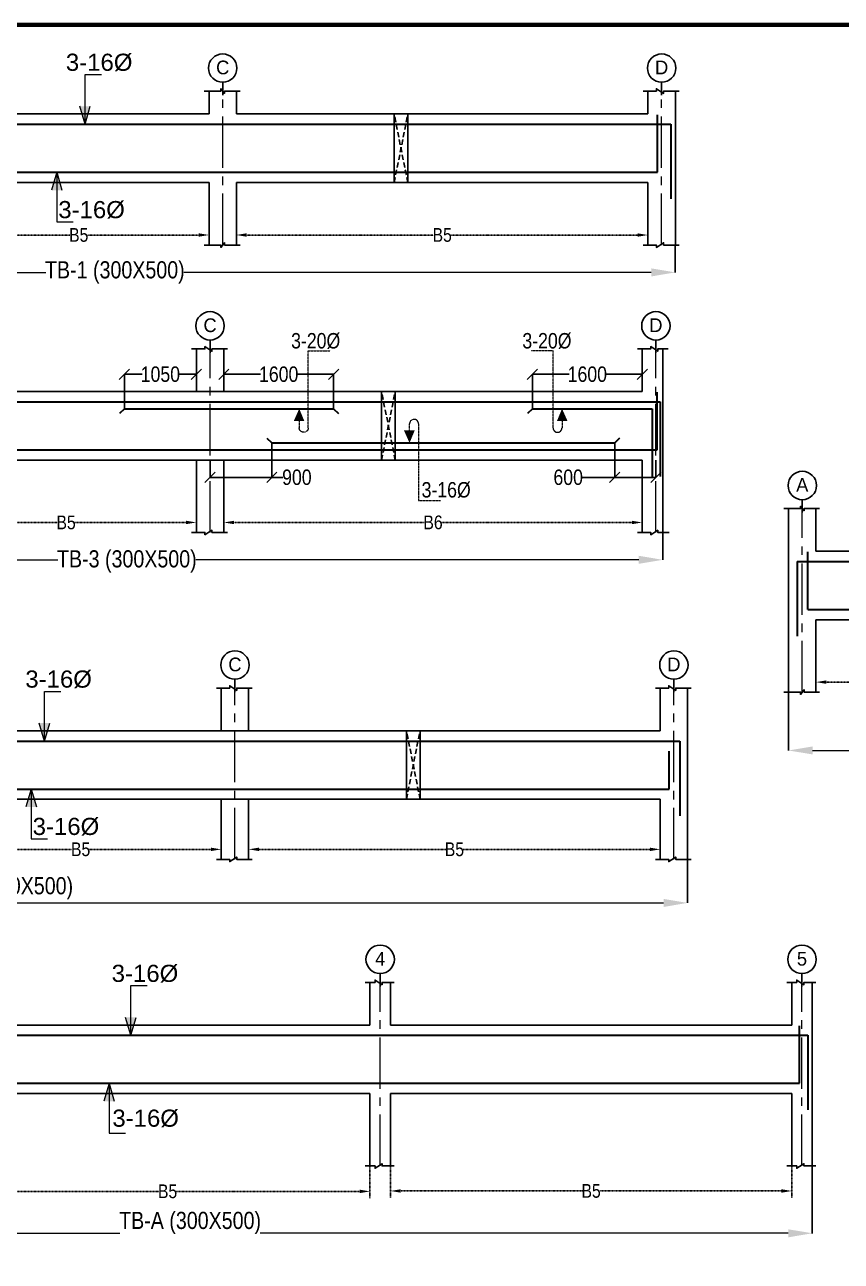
# Model space of a CAD drawing. Header units: inches. Extents: x -82712 to 364260, y -240815 to -94944.
# Drawn here: x 122698 to 134604, y -135972 to -117939 of the extents above; entities that cross this region are included whole.
import ezdxf
from ezdxf.enums import TextEntityAlignment as Align

# ---------------------------------------------------------------- set-up
doc = ezdxf.new("R2010")
doc.units = ezdxf.units.IN
doc.header["$MEASUREMENT"] = 0
doc.linetypes.add('CENTER2', pattern=[1.125, 0.75, -0.125, 0.125, -0.125])
doc.linetypes.add('HIDDEN', pattern=[0.375, 0.25, -0.125])
doc.layers.get('Defpoints').update_dxf_attribs({"color": 8})
for name, color, linetype, lineweight in [('2MM', 8, 'Continuous', 20), ('beam', 160, 'Continuous', 25), ('BEAM - STR', 150, 'HIDDEN', 25), ('EXTRA BAR', 10, 'Continuous', 30), ('RF', 7, 'Continuous', 25), ('text', 7, 'Continuous', 25)]:
    doc.layers.add(name, color=color, linetype=linetype, lineweight=lineweight)
for name, color, linetype in [('COLUMN FINAL', 5, 'Continuous'), ('Dim', 135, 'Continuous'), ('Grid', 8, 'CENTER2'), ('TITLE', 7, 'Continuous')]:
    doc.layers.add(name, color=color, linetype=linetype)
doc.styles.add('ARIAL NARROW', font='ARIALN.TTF')
doc.styles.add('PRADEEP - BOLD - STR', font='ANTQUAB.TTF')
doc.styles.get("Standard").update_dxf_attribs({"font": 'arial.ttf'})
doc.dimstyles.new('XYZ', dxfattribs={"dimtxt": 0.25, "dimasz": 0.15, "dimexe": 0.09, "dimexo": 0.0625, "dimgap": 0, "dimtad": 0, "dimdec": 0, "dimlfac": 1000, "dimzin": 0, "dimdsep": 46, "dimtxsty": 'Standard', "dimblk": 'OBLIQUE', "dimcen": 0.09, "dimclrd": 256, "dimclre": 256, "dimadec": 0, "dimazin": 0, "dimtfac": 1, "dimtdec": 0, "dimtofl": 0, "dimtmove": 1, "dimatfit": 3, "dimldrblk": 'OBLIQUE', "dimfxl": 1, "dimtolj": 1, "dimtzin": 0, "dimlwd": -1, "dimlwe": -1, "dimarcsym": 0})

# ---------------------------------------------------------------- blocks, each defined once
blk = doc.blocks.new('ARROW 1')
at = {"layer": 'BEAM - STR', "linetype": 'Continuous', "lineweight": 13, "ltscale": 0.05}
for points in [[(-100, 617), (-162, 404), (-100, 404)], [(-100, 617), (-38, 404), (-100, 404)]]:
    blk.add_hatch(color=256, dxfattribs=at).paths.add_polyline_path(points)
for points in [[(-100, 617), (-162, 404)], [(-100, 617), (-100, 26), (95, 26)], [(-100, 617), (-38, 404)]]:
    blk.add_lwpolyline(points, dxfattribs=at)
blk = doc.blocks.new('*D728')
at = {"layer": 'Defpoints', "color": 0, "linetype": 'Continuous', "ltscale": 8, "transparency": 16777216}
for p in [(115831, -134583, 2943), (134181, -134583), (134181, -135564)]:
    blk.add_point(p, dxfattribs=at)
at = {"layer": 'Dim', "linetype": 'Continuous', "ltscale": 8, "transparency": 16777216}
for p, q in [((115831, -134583), (115831, -135565)), ((134181, -134583), (134181, -135565))]:
    blk.add_line(p, q, dxfattribs=at)
at = {"layer": 'Dim', "linetype": 'Continuous', "lineweight": 5, "ltscale": 8, "transparency": 16777216}
for p, q in [((116181, -135564), (124086, -135564)), ((133831, -135564), (126131, -135564))]:
    blk.add_line(p, q, dxfattribs=at)
at = {"layer": 'Dim', "linetype": 'Continuous', "ltscale": 8, "transparency": 16777216}
for points in [[(116181, -135506), (116181, -135623), (115831, -135564)], [(133831, -135506), (133831, -135623), (134181, -135564)]]:
    blk.add_solid(points, dxfattribs=at)
at = {"layer": 'Dim', "color": 7, "linetype": 'Continuous', "ltscale": 8, "transparency": 16777216, "insert": (125109, -135414), "char_height": 250, "attachment_point": 5, "style": 'ARIAL NARROW'}
blk.add_mtext('\\A1;TB-A (300X500)', dxfattribs=at)
blk = doc.blocks.new('_Oblique')
at = {"layer": '2MM', "color": 0, "lineweight": -2}
blk.add_line((-0.5, -0.5), (0.5, 0.5), dxfattribs=at)
blk = doc.blocks.new('GT')
at = {"layer": 'Grid', "color": 1, "linetype": 'Continuous', "ltscale": 3}
blk.add_line((0, 0.436), (0, 0), dxfattribs=at)
blk.add_circle((0, 0.919), 0.483, dxfattribs=at)
blk = doc.blocks.new('*D730')
at = {"layer": 'BEAM - STR', "ltscale": 0.05, "transparency": 16777216}
for p, q in [((121831, -134277), (121831, -135053)), ((127731, -134277), (127731, -135053)), ((121981, -134953), (124654, -134953)), ((127581, -134953), (124908, -134953))]:
    blk.add_line(p, q, dxfattribs=at)
for points in [[(121981, -134928), (121981, -134978), (121831, -134953)], [(127581, -134928), (127581, -134978), (127731, -134953)]]:
    blk.add_solid(points, dxfattribs=at)
at = {"layer": 'Defpoints', "color": 0, "ltscale": 0.05, "transparency": 16777216}
for p in [(121831, -133527), (127731, -133527), (127731, -134953)]:
    blk.add_point(p, dxfattribs=at)
at = {"layer": 'BEAM - STR', "color": 0, "ltscale": 0.05, "transparency": 16777216, "insert": (124781, -134953), "char_height": 200, "attachment_point": 5, "style": 'ARIAL NARROW'}
blk.add_mtext('\\A1;B5', dxfattribs=at)
blk = doc.blocks.new('*D731')
at = {"layer": 'BEAM - STR', "ltscale": 0.05, "transparency": 16777216}
for p, q in [((128031, -134277), (128031, -135047)), ((133881, -134277), (133881, -135047)), ((128181, -134947), (130829, -134947)), ((133731, -134947), (131083, -134947))]:
    blk.add_line(p, q, dxfattribs=at)
for points in [[(128181, -134922), (128181, -134972), (128031, -134947)], [(133731, -134922), (133731, -134972), (133881, -134947)]]:
    blk.add_solid(points, dxfattribs=at)
at = {"layer": 'Defpoints', "color": 0, "ltscale": 0.05, "transparency": 16777216}
for p in [(128031, -133527), (133881, -133527), (133881, -134947)]:
    blk.add_point(p, dxfattribs=at)
at = {"layer": 'BEAM - STR', "color": 0, "ltscale": 0.05, "transparency": 16777216, "insert": (130956, -134947), "char_height": 200, "attachment_point": 5, "style": 'ARIAL NARROW'}
blk.add_mtext('\\A1;B5', dxfattribs=at)
blk = doc.blocks.new('*D732')
at = {"layer": 'Defpoints', "color": 0, "linetype": 'Continuous', "ltscale": 8, "transparency": 16777216}
for p in [(116384, -121153), (132184, -121153), (132184, -121551)]:
    blk.add_point(p, dxfattribs=at)
at = {"layer": 'Dim', "linetype": 'Continuous', "ltscale": 8, "transparency": 16777216}
for p, q in [((116384, -121153), (116384, -121551)), ((132184, -121153), (132184, -121551))]:
    blk.add_line(p, q, dxfattribs=at)
at = {"layer": 'Dim', "linetype": 'Continuous', "lineweight": 5, "ltscale": 8, "transparency": 16777216}
for p, q in [((116734, -121551), (123006, -121551)), ((131834, -121551), (125018, -121551))]:
    blk.add_line(p, q, dxfattribs=at)
at = {"layer": 'Dim', "linetype": 'Continuous', "ltscale": 8, "transparency": 16777216}
for points in [[(116734, -121493), (116734, -121610), (116384, -121551)], [(131834, -121493), (131834, -121610), (132184, -121551)]]:
    blk.add_solid(points, dxfattribs=at)
at = {"layer": 'Dim', "color": 7, "linetype": 'Continuous', "ltscale": 8, "transparency": 16777216, "insert": (124012, -121551), "char_height": 250, "attachment_point": 5, "style": 'ARIAL NARROW'}
blk.add_mtext('\\A1;TB-1 (300X500)', dxfattribs=at)
blk = doc.blocks.new('*D719')
at = {"layer": 'Defpoints', "color": 0, "linetype": 'Continuous', "ltscale": 8, "transparency": 16777216}
for p in [(116563, -130111), (132363, -130111), (132363, -130746)]:
    blk.add_point(p, dxfattribs=at)
at = {"layer": 'Dim', "linetype": 'Continuous', "ltscale": 8, "transparency": 16777216}
for p, q in [((116563, -130111), (116563, -130747)), ((132363, -130111), (132363, -130747))]:
    blk.add_line(p, q, dxfattribs=at)
at = {"layer": 'Dim', "linetype": 'Continuous', "lineweight": 5, "ltscale": 8, "transparency": 16777216}
blk.add_line((116913, -130746), (132013, -130746), dxfattribs=at)
at = {"layer": 'Dim', "linetype": 'Continuous', "ltscale": 8, "transparency": 16777216}
for points in [[(116913, -130688), (116913, -130805), (116563, -130746)], [(132013, -130688), (132013, -130805), (132363, -130746)]]:
    blk.add_solid(points, dxfattribs=at)
at = {"layer": 'Dim', "color": 7, "linetype": 'Continuous', "ltscale": 8, "transparency": 16777216, "insert": (122385, -130533), "char_height": 250, "attachment_point": 5, "style": 'ARIAL NARROW'}
blk.add_mtext('\\A1;TB-5 (300X500)', dxfattribs=at)
blk = doc.blocks.new('*D762')
at = {"layer": 'Defpoints', "color": 0, "linetype": 'Continuous', "ltscale": 8, "transparency": 16777216}
for p in [(116201, -125344), (132001, -125344), (132001, -125743)]:
    blk.add_point(p, dxfattribs=at)
at = {"layer": 'Dim', "linetype": 'Continuous', "ltscale": 8, "transparency": 16777216}
for p, q in [((116201, -125344), (116201, -125743)), ((132001, -125344), (132001, -125743))]:
    blk.add_line(p, q, dxfattribs=at)
at = {"layer": 'Dim', "linetype": 'Continuous', "lineweight": 5, "ltscale": 8, "transparency": 16777216}
for p, q in [((116551, -125743), (123181, -125743)), ((131651, -125743), (125194, -125743))]:
    blk.add_line(p, q, dxfattribs=at)
at = {"layer": 'Dim', "linetype": 'Continuous', "ltscale": 8, "transparency": 16777216}
for points in [[(116551, -125684), (116551, -125801), (116201, -125743)], [(131651, -125684), (131651, -125801), (132001, -125743)]]:
    blk.add_solid(points, dxfattribs=at)
at = {"layer": 'Dim', "color": 7, "linetype": 'Continuous', "ltscale": 8, "transparency": 16777216, "insert": (124187, -125766), "char_height": 250, "attachment_point": 5, "style": 'ARIAL NARROW'}
blk.add_mtext('\\A1;TB-3 (300X500)', dxfattribs=at)
blk = doc.blocks.new('*D763')
at = {"layer": 'Defpoints', "color": 0, "ltscale": 8, "transparency": 16777216}
for p in [(124151, -123037), (125201, -123289), (124151, -123539)]:
    blk.add_point(p, dxfattribs=at)
at = {"layer": 'Dim', "ltscale": 8, "transparency": 16777216}
for p, q in [((124151, -123539), (124151, -123037)), ((124151, -123037), (124409, -123037)), ((125201, -123037), (124942, -123037)), ((125201, -123289), (125201, -123037))]:
    blk.add_line(p, q, dxfattribs=at)
at = {"layer": 'Dim', "ltscale": 8, "transparency": 16777216, "xscale": 150, "yscale": 150, "zscale": 150, "rotation": 180}
blk.add_blockref('_Oblique', (124151, -123037), dxfattribs=at)
at = {"layer": 'Dim', "ltscale": 8, "transparency": 16777216, "xscale": 150, "yscale": 150, "zscale": 150}
blk.add_blockref('_Oblique', (125201, -123037), dxfattribs=at)
at = {"layer": 'Dim', "color": 7, "ltscale": 8, "transparency": 16777216, "insert": (124676, -123037), "char_height": 225, "attachment_point": 5, "style": 'ARIAL NARROW'}
blk.add_mtext('\\A1;1050', dxfattribs=at)
blk = doc.blocks.new('*D764')
at = {"layer": 'Defpoints', "color": 0, "ltscale": 8, "transparency": 16777216}
for p in [(127201, -123037), (125601, -123289), (127201, -123539)]:
    blk.add_point(p, dxfattribs=at)
at = {"layer": 'Dim', "ltscale": 8, "transparency": 16777216}
for p, q in [((125601, -123289), (125601, -123037)), ((125601, -123037), (126134, -123037)), ((127201, -123037), (126667, -123037)), ((127201, -123539), (127201, -123037))]:
    blk.add_line(p, q, dxfattribs=at)
at = {"layer": 'Dim', "ltscale": 8, "transparency": 16777216, "xscale": 150, "yscale": 150, "zscale": 150, "rotation": 180}
blk.add_blockref('_Oblique', (125601, -123037), dxfattribs=at)
at = {"layer": 'Dim', "ltscale": 8, "transparency": 16777216, "xscale": 150, "yscale": 150, "zscale": 150}
blk.add_blockref('_Oblique', (127201, -123037), dxfattribs=at)
at = {"layer": 'Dim', "color": 7, "ltscale": 8, "transparency": 16777216, "insert": (126401, -123037), "char_height": 225, "attachment_point": 5, "style": 'ARIAL NARROW'}
blk.add_mtext('\\A1;1600', dxfattribs=at)
blk = doc.blocks.new('*D765')
at = {"layer": 'Defpoints', "color": 0, "ltscale": 8, "transparency": 16777216}
for p in [(130101, -123037), (131701, -123289), (130101, -123539)]:
    blk.add_point(p, dxfattribs=at)
at = {"layer": 'Dim', "ltscale": 8, "transparency": 16777216}
for p, q in [((130101, -123539), (130101, -123037)), ((130101, -123037), (130634, -123037)), ((131701, -123037), (131167, -123037)), ((131701, -123289), (131701, -123037))]:
    blk.add_line(p, q, dxfattribs=at)
at = {"layer": 'Dim', "ltscale": 8, "transparency": 16777216, "xscale": 150, "yscale": 150, "zscale": 150, "rotation": 180}
blk.add_blockref('_Oblique', (130101, -123037), dxfattribs=at)
at = {"layer": 'Dim', "ltscale": 8, "transparency": 16777216, "xscale": 150, "yscale": 150, "zscale": 150}
blk.add_blockref('_Oblique', (131701, -123037), dxfattribs=at)
at = {"layer": 'Dim', "color": 7, "ltscale": 8, "transparency": 16777216, "insert": (130901, -123037), "char_height": 225, "attachment_point": 5, "style": 'ARIAL NARROW'}
blk.add_mtext('\\A1;1600', dxfattribs=at)
blk = doc.blocks.new('A$C1AA3211F')
at = {"layer": 'BEAM - STR', "lineweight": 13}
blk.add_lwpolyline([(64, 301), (64, 415, -1), (218, 415), (218, -901), (592, -901)], format="xyb", dxfattribs=at)
blk.add_solid([(152, 301), (64, 87), (-31, 301)], dxfattribs=at)
blk = doc.blocks.new('*D733')
at = {"layer": 'Defpoints', "color": 0, "linetype": 'Continuous', "ltscale": 8, "transparency": 16777216}
for p in [(133835, -127672), (149635, -127672), (149635, -128523)]:
    blk.add_point(p, dxfattribs=at)
at = {"layer": 'Dim', "linetype": 'Continuous', "ltscale": 8, "transparency": 16777216}
for p, q in [((133835, -127672), (133835, -128523)), ((149635, -127672), (149635, -128523))]:
    blk.add_line(p, q, dxfattribs=at)
at = {"layer": 'Dim', "linetype": 'Continuous', "lineweight": 5, "ltscale": 8, "transparency": 16777216}
blk.add_line((134185, -128523), (149285, -128523), dxfattribs=at)
at = {"layer": 'Dim', "linetype": 'Continuous', "ltscale": 8, "transparency": 16777216}
for points in [[(134185, -128465), (134185, -128581), (133835, -128523)], [(149285, -128465), (149285, -128581), (149635, -128523)]]:
    blk.add_solid(points, dxfattribs=at)
at = {"layer": 'Dim', "color": 7, "linetype": 'Continuous', "ltscale": 8, "transparency": 16777216, "insert": (141549, -128252), "char_height": 250, "attachment_point": 5, "style": 'ARIAL NARROW'}
blk.add_mtext('\\A1;TB-4 (300X500)', dxfattribs=at)
blk = doc.blocks.new('*D758')
at = {"layer": 'Defpoints', "color": 0, "ltscale": 8, "transparency": 16777216}
for p in [(126301, -124039), (125401, -124289), (126301, -124540)]:
    blk.add_point(p, dxfattribs=at)
at = {"layer": 'Dim', "ltscale": 8, "transparency": 16777216}
for p, q in [((126301, -124039), (126301, -124540)), ((125401, -124289), (125401, -124540)), ((125401, -124540), (126301, -124540)), ((126462, -124540), (126301, -124540))]:
    blk.add_line(p, q, dxfattribs=at)
at = {"layer": 'Dim', "ltscale": 8, "transparency": 16777216, "xscale": 150, "yscale": 150, "zscale": 150, "rotation": 180}
blk.add_blockref('_Oblique', (125401, -124540), dxfattribs=at)
at = {"layer": 'Dim', "ltscale": 8, "transparency": 16777216, "xscale": 150, "yscale": 150, "zscale": 150}
blk.add_blockref('_Oblique', (126301, -124540), dxfattribs=at)
at = {"layer": 'Dim', "color": 7, "ltscale": 8, "transparency": 16777216, "insert": (126666, -124540), "char_height": 225, "attachment_point": 5, "style": 'ARIAL NARROW'}
blk.add_mtext('\\A1;900', dxfattribs=at)
blk = doc.blocks.new('*D759')
at = {"layer": 'Defpoints', "color": 0, "ltscale": 8, "transparency": 16777216}
for p in [(131301, -124039), (131901, -124289), (131301, -124540)]:
    blk.add_point(p, dxfattribs=at)
at = {"layer": 'Dim', "ltscale": 8, "transparency": 16777216}
for p, q in [((131301, -124039), (131301, -124540)), ((131901, -124289), (131901, -124540)), ((130826, -124540), (131301, -124540)), ((131901, -124540), (131301, -124540))]:
    blk.add_line(p, q, dxfattribs=at)
at = {"layer": 'Dim', "ltscale": 8, "transparency": 16777216, "xscale": 150, "yscale": 150, "zscale": 150, "rotation": 180}
blk.add_blockref('_Oblique', (131301, -124540), dxfattribs=at)
at = {"layer": 'Dim', "ltscale": 8, "transparency": 16777216, "xscale": 150, "yscale": 150, "zscale": 150}
blk.add_blockref('_Oblique', (131901, -124540), dxfattribs=at)
at = {"layer": 'Dim', "color": 7, "ltscale": 8, "transparency": 16777216, "insert": (130622, -124540), "char_height": 225, "attachment_point": 5, "style": 'ARIAL NARROW'}
blk.add_mtext('\\A1;600', dxfattribs=at)
blk = doc.blocks.new('*D750')
at = {"layer": 'BEAM - STR', "ltscale": 0.05, "transparency": 16777216}
for p, q in [((121585, -120991), (121585, -121106)), ((125385, -120990), (125385, -121106)), ((121735, -121006), (123358, -121006)), ((125235, -121006), (123612, -121006))]:
    blk.add_line(p, q, dxfattribs=at)
for points in [[(121735, -120981), (121735, -121031), (121585, -121006)], [(125235, -120981), (125235, -121031), (125385, -121006)]]:
    blk.add_solid(points, dxfattribs=at)
at = {"layer": 'Defpoints', "color": 0, "ltscale": 0.05, "transparency": 16777216}
for p in [(121585, -120241), (125385, -120240), (125385, -121006)]:
    blk.add_point(p, dxfattribs=at)
at = {"layer": 'BEAM - STR', "color": 0, "ltscale": 0.05, "transparency": 16777216, "insert": (123485, -121006), "char_height": 200, "attachment_point": 5, "style": 'ARIAL NARROW'}
blk.add_mtext('\\A1;B5', dxfattribs=at)
blk = doc.blocks.new('*D751')
at = {"layer": 'BEAM - STR', "ltscale": 0.05, "transparency": 16777216}
for p, q in [((125785, -120991), (125785, -121106)), ((131784, -120990), (131784, -121106)), ((125935, -121006), (128658, -121006)), ((131634, -121006), (128911, -121006))]:
    blk.add_line(p, q, dxfattribs=at)
for points in [[(125935, -120981), (125935, -121031), (125785, -121006)], [(131634, -120981), (131634, -121031), (131784, -121006)]]:
    blk.add_solid(points, dxfattribs=at)
at = {"layer": 'Defpoints', "color": 0, "ltscale": 0.05, "transparency": 16777216}
for p in [(125785, -120241), (131784, -120240), (131784, -121006)]:
    blk.add_point(p, dxfattribs=at)
at = {"layer": 'BEAM - STR', "color": 0, "ltscale": 0.05, "transparency": 16777216, "insert": (128785, -121006), "char_height": 200, "attachment_point": 5, "style": 'ARIAL NARROW'}
blk.add_mtext('\\A1;B5', dxfattribs=at)
blk = doc.blocks.new('*D753')
at = {"layer": 'BEAM - STR', "ltscale": 0.05, "transparency": 16777216}
for p, q in [((121401, -125039), (121401, -125298)), ((125201, -125038), (125201, -125298)), ((121551, -125198), (123174, -125198)), ((125051, -125198), (123427, -125198))]:
    blk.add_line(p, q, dxfattribs=at)
for points in [[(121551, -125173), (121551, -125223), (121401, -125198)], [(125051, -125173), (125051, -125223), (125201, -125198)]]:
    blk.add_solid(points, dxfattribs=at)
at = {"layer": 'Defpoints', "color": 0, "ltscale": 0.05, "transparency": 16777216}
for p in [(121401, -124289), (125201, -124288), (125201, -125198)]:
    blk.add_point(p, dxfattribs=at)
at = {"layer": 'BEAM - STR', "color": 0, "ltscale": 0.05, "transparency": 16777216, "insert": (123301, -125198), "char_height": 200, "attachment_point": 5, "style": 'ARIAL NARROW'}
blk.add_mtext('\\A1;B5', dxfattribs=at)
blk = doc.blocks.new('*D754')
at = {"layer": 'BEAM - STR', "ltscale": 0.05, "transparency": 16777216}
for p, q in [((125601, -125039), (125601, -125298)), ((131701, -125039), (131701, -125298)), ((125751, -125198), (128524, -125198)), ((131551, -125198), (128777, -125198))]:
    blk.add_line(p, q, dxfattribs=at)
for points in [[(125751, -125173), (125751, -125223), (125601, -125198)], [(131551, -125173), (131551, -125223), (131701, -125198)]]:
    blk.add_solid(points, dxfattribs=at)
at = {"layer": 'Defpoints', "color": 0, "ltscale": 0.05, "transparency": 16777216}
for p in [(125601, -124289), (131701, -124289), (131701, -125198)]:
    blk.add_point(p, dxfattribs=at)
at = {"layer": 'BEAM - STR', "color": 0, "ltscale": 0.05, "transparency": 16777216, "insert": (128651, -125198), "char_height": 200, "attachment_point": 5, "style": 'ARIAL NARROW'}
blk.add_mtext('\\A1;B6', dxfattribs=at)
blk = doc.blocks.new('*D738')
at = {"layer": 'BEAM - STR', "ltscale": 0.05, "transparency": 16777216}
for p, q in [((134235, -127367), (134235, -127626)), ((138635, -127366), (138635, -127626)), ((134385, -127526), (136308, -127526)), ((138485, -127526), (136562, -127526))]:
    blk.add_line(p, q, dxfattribs=at)
for points in [[(134385, -127501), (134385, -127551), (134235, -127526)], [(138485, -127501), (138485, -127551), (138635, -127526)]]:
    blk.add_solid(points, dxfattribs=at)
at = {"layer": 'Defpoints', "color": 0, "ltscale": 0.05, "transparency": 16777216}
for p in [(134235, -126617), (138635, -126616), (138635, -127526)]:
    blk.add_point(p, dxfattribs=at)
at = {"layer": 'BEAM - STR', "color": 0, "ltscale": 0.05, "transparency": 16777216, "insert": (136435, -127526), "char_height": 200, "attachment_point": 5, "style": 'ARIAL NARROW'}
blk.add_mtext('\\A1;B5', dxfattribs=at)
blk = doc.blocks.new('*D740')
at = {"layer": 'BEAM - STR', "ltscale": 0.05, "transparency": 16777216}
for p, q in [((125963, -129965), (125963, -130065)), ((126113, -129965), (128836, -129965)), ((131813, -129965), (129090, -129965)), ((131963, -129965), (131963, -130065))]:
    blk.add_line(p, q, dxfattribs=at)
for points in [[(126113, -129940), (126113, -129990), (125963, -129965)], [(131813, -129940), (131813, -129990), (131963, -129965)]]:
    blk.add_solid(points, dxfattribs=at)
at = {"layer": 'Defpoints', "color": 0, "ltscale": 0.05, "transparency": 16777216}
for p in [(125963, -129236), (131963, -129236), (131963, -129965)]:
    blk.add_point(p, dxfattribs=at)
at = {"layer": 'BEAM - STR', "color": 0, "ltscale": 0.05, "transparency": 16777216, "insert": (128963, -129965), "char_height": 200, "attachment_point": 5, "style": 'ARIAL NARROW'}
blk.add_mtext('\\A1;B5', dxfattribs=at)
blk = doc.blocks.new('*D742')
at = {"layer": 'BEAM - STR', "ltscale": 0.05, "transparency": 16777216}
for p, q in [((121463, -129965), (121463, -130065)), ((121613, -129965), (123386, -129965)), ((125413, -129965), (123640, -129965)), ((125563, -129965), (125563, -130065))]:
    blk.add_line(p, q, dxfattribs=at)
for points in [[(121613, -129940), (121613, -129990), (121463, -129965)], [(125413, -129940), (125413, -129990), (125563, -129965)]]:
    blk.add_solid(points, dxfattribs=at)
at = {"layer": 'Defpoints', "color": 0, "ltscale": 0.05, "transparency": 16777216}
for p in [(121463, -129236), (125563, -129235), (125563, -129965)]:
    blk.add_point(p, dxfattribs=at)
at = {"layer": 'BEAM - STR', "color": 0, "ltscale": 0.05, "transparency": 16777216, "insert": (123513, -129965), "char_height": 200, "attachment_point": 5, "style": 'ARIAL NARROW'}
blk.add_mtext('\\A1;B5', dxfattribs=at)

msp = doc.modelspace()

# ---------------------------------------------------------------- linework, layer by layer
at = {"layer": 'beam'}
for p, q in [((125384.9621, -119240.6245), (121585.468, -119240.6245)), ((131784.2395, -119240.6245), (125784.9621, -119240.6245)), ((125384.9621, -120240.6245), (121585.468, -120240.6245)), ((128435.9498, -120240.6245), (125784.9621, -120240.6245)), ((131784.2395, -120240.6245), (128435.9498, -120240.6245)), ((125200.5283, -123288.6725), (121400.5283, -123288.6725)), ((125200.5283, -123288.6725), (127700.5283, -123288.6725)), ((131700.5283, -123288.6725), (125600.5283, -123288.6725)), ((127550.5283, -123288.6725), (125600.5283, -123288.6725)), ((125200.5283, -124288.6725), (121400.5283, -124288.6725)), ((125200.5283, -124288.6725), (127700.5283, -124288.6725)), ((131700.5283, -124288.6725), (125600.5283, -124288.6725)), ((127550.5283, -124288.6725), (125600.5283, -124288.6725)), ((138634.8143, -125616.6043), (134234.8143, -125616.6043)), ((138634.8143, -126616.6043), (134234.8143, -126616.6043)), ((125562.9442, -128235.5954), (121462.9442, -128235.5954)), ((125562.9442, -128235.5954), (128112.9442, -128235.5954)), ((131962.9442, -128235.5954), (125962.9442, -128235.5954)), ((127812.9442, -128235.5954), (125962.9442, -128235.5954)), ((125562.9442, -129235.5954), (121462.9442, -129235.5954)), ((125562.9442, -129235.5954), (128112.9442, -129235.5954)), ((131962.9442, -129235.5954), (125962.9442, -129235.5954)), ((127812.9442, -129235.5954), (125962.9442, -129235.5954)), ((127730.9027, -132527.2413), (121830.9027, -132527.2413)), ((133880.9027, -132527.2413), (128030.9027, -132527.2413)), ((127730.9027, -133527.2413), (121830.9027, -133527.2413)), ((133880.9027, -133527.2413), (128030.9027, -133527.2413))]:
    msp.add_line(p, q, dxfattribs=at)
at = {"layer": 'beam', "linetype": 'HIDDEN', "ltscale": 300}
for p, q in [((128084.2636, -120240.6245), (128284.2395, -119240.6245)), ((128284.2395, -120240.6245), (128084.2636, -119240.6245)), ((127900.5283, -124288.6725), (128100.5283, -123288.6725)), ((128100.5283, -124288.6725), (127900.5283, -123288.6725)), ((128262.9442, -129235.5954), (128462.9442, -128235.5954)), ((128462.9442, -129235.5954), (128262.9442, -128235.5954))]:
    msp.add_line(p, q, dxfattribs=at)
at = {"layer": 'beam'}
for points in [[(128084.2636, -120240.6245), (128284.2395, -120240.6245), (128284.2395, -119240.6245), (128084.2636, -119240.6245)], [(127900.5283, -124288.6725), (128100.5283, -124288.6725), (128100.5283, -123288.6725), (127900.5283, -123288.6725)], [(128262.9442, -129235.5954), (128462.9442, -129235.5954), (128462.9442, -128235.5954), (128262.9442, -128235.5954)]]:
    msp.add_lwpolyline(points, close=True, dxfattribs=at)
at = {"layer": 'COLUMN FINAL'}
for p, q in [((125384.9621, -118907.301), (125384.9621, -119240.6245)), ((125784.9621, -119240.6245), (125784.9621, -118907.301)), ((131784.2395, -119240.6245), (131784.2395, -118907.301)), ((132184.2395, -119240.6245), (132184.2395, -118907.301)), ((132184.2395, -119240.6245), (132184.2395, -121152.5725)), ((125384.9621, -120240.6245), (125384.9621, -121152.5725)), ((125784.9621, -120240.6245), (125784.9621, -121152.5725)), ((131784.2395, -120240.6245), (131784.2395, -121152.5725)), ((125200.5283, -123288.6725), (125200.5283, -122666.4767)), ((125600.5283, -123288.6725), (125600.5283, -122666.4767)), ((131700.5283, -123288.6725), (131700.5283, -122666.4767)), ((132000.5283, -122666.4767), (132000.5283, -125344.1528)), ((125200.5283, -124288.6725), (125200.5283, -125344.1528)), ((125600.5283, -124288.6725), (125600.5283, -125344.1528)), ((131700.5283, -124288.6725), (131700.5283, -125344.1528)), ((133834.8143, -124994.4085), (133834.8143, -127672.0846)), ((134234.8143, -125616.6043), (134234.8143, -124994.4085)), ((134234.8143, -126616.6043), (134234.8143, -127672.0846)), ((125562.9442, -128235.5954), (125562.9442, -127613.3995)), ((125962.9442, -128235.5954), (125962.9442, -127613.3995)), ((131962.9442, -128235.5954), (131962.9442, -127613.3995)), ((132362.9442, -127613.3995), (132362.9442, -130110.8759)), ((125562.9442, -129235.5954), (125562.9442, -130110.8759)), ((125962.9442, -129235.5954), (125962.9442, -130110.8759)), ((131962.9442, -129235.5954), (131962.9442, -130110.8759)), ((127730.9027, -132527.2413), (127730.9027, -131905.0454)), ((128030.9027, -132527.2413), (128030.9027, -131905.0454)), ((133880.9027, -132527.2413), (133880.9027, -131905.0454)), ((134180.9027, -131905.0454), (134180.9027, -134582.7216)), ((127730.9027, -133527.2413), (127730.9027, -134582.7216)), ((128030.9027, -133527.2413), (128030.9027, -134582.7216)), ((133880.9027, -133527.2413), (133880.9027, -134582.7216))]:
    msp.add_line(p, q, dxfattribs=at)
for points in [[(125838.5448, -118907.301), (125612.711, -118907.301), (125612.711, -118940.7774), (125559.7303, -118873.8245), (125559.7303, -118907.301), (125315.8071, -118907.301)], [(132237.8222, -118907.301), (132011.9883, -118907.301), (132011.9883, -118940.7774), (131909.0077, -118873.8245), (131909.0077, -118907.301), (131715.0844, -118907.301)], [(125838.5448, -121152.5725), (125612.711, -121152.5725), (125612.711, -121119.0961), (125559.7303, -121186.049), (125559.7303, -121152.5725), (125315.8071, -121152.5725)], [(132237.8222, -121152.5725), (132011.9883, -121152.5725), (132011.9883, -121119.0961), (131909.0077, -121186.049), (131909.0077, -121152.5725), (131715.0844, -121152.5725)], [(125654.111, -122666.4767), (125428.2772, -122666.4767), (125428.2772, -122699.9531), (125325.2965, -122633.0002), (125325.2965, -122666.4767), (125131.3733, -122666.4767)], [(132078.3815, -122666.4767), (131928.2772, -122666.4767), (131928.2772, -122699.9531), (131825.2965, -122633.0002), (131825.2965, -122666.4767), (131631.3733, -122666.4767)], [(134288.397, -124994.4085), (134062.5632, -124994.4085), (134062.5632, -125027.8849), (134009.5825, -124960.932), (134009.5825, -124994.4085), (133765.6593, -124994.4085)], [(125654.111, -125344.1528), (125428.2772, -125344.1528), (125428.2772, -125310.6764), (125325.2965, -125377.6293), (125325.2965, -125344.1528), (125131.3733, -125344.1528)], [(132094.272, -125344.1528), (131928.2772, -125344.1528), (131928.2772, -125310.6764), (131825.2965, -125377.6293), (131825.2965, -125344.1528), (131631.3733, -125344.1528)], [(126016.5269, -127613.3995), (125790.6931, -127613.3995), (125790.6931, -127646.876), (125687.7124, -127579.9231), (125687.7124, -127613.3995), (125493.7892, -127613.3995)], [(132416.5269, -127613.3995), (132190.6931, -127613.3995), (132190.6931, -127646.876), (132087.7124, -127579.9231), (132087.7124, -127613.3995), (131893.7892, -127613.3995)], [(134288.397, -127672.0846), (134062.5632, -127672.0846), (134062.5632, -127638.6082), (134009.5825, -127705.5611), (134009.5825, -127672.0846), (133765.6593, -127672.0846)], [(126016.5269, -130110.8759), (125790.6931, -130110.8759), (125790.6931, -130077.3995), (125687.7124, -130144.3524), (125687.7124, -130110.8759), (125493.7892, -130110.8759)], [(132416.5269, -130110.8759), (132190.6931, -130110.8759), (132190.6931, -130077.3995), (132087.7124, -130144.3524), (132087.7124, -130110.8759), (131893.7892, -130110.8759)], [(128084.4854, -131905.0454), (127908.6516, -131905.0454), (127908.6516, -131938.5219), (127805.6709, -131871.569), (127805.6709, -131905.0454), (127661.7477, -131905.0454)], [(134234.4854, -131905.0454), (134058.6516, -131905.0454), (134058.6516, -131938.5219), (133955.6709, -131871.569), (133955.6709, -131905.0454), (133811.7477, -131905.0454)], [(128084.4854, -134582.7216), (127908.6516, -134582.7216), (127908.6516, -134549.2452), (127805.6709, -134616.198), (127805.6709, -134582.7216), (127661.7477, -134582.7216)], [(134234.4854, -134582.7216), (134058.6516, -134582.7216), (134058.6516, -134549.2452), (133955.6709, -134616.198), (133955.6709, -134582.7216), (133811.7477, -134582.7216)]]:
    msp.add_lwpolyline(points, dxfattribs=at)
at = {"layer": 'EXTRA BAR'}
for p, q in [((124150.5283, -123538.6725), (124079.8177, -123609.3832)), ((124150.5283, -123538.6725), (127200.5283, -123538.6725)), ((127200.5283, -123538.6725), (127271.239, -123609.3832)), ((130100.5283, -123538.6725), (130029.8177, -123609.3832)), ((130100.5283, -123538.6725), (131848.2977, -123538.6725)), ((131848.2977, -123538.6725), (131848.2977, -124527.4069)), ((126229.8177, -123968.0243), (126300.5283, -124038.735)), ((126300.4658, -124038.6725), (131300.5908, -124038.6725)), ((131371.239, -123968.0243), (131300.5283, -124038.735))]:
    msp.add_line(p, q, dxfattribs=at)
at = {"layer": 'Grid', "color": 251, "lineweight": 13, "ltscale": 1000}
for p, q in [((125584.9621, -121152.5725), (125584.9621, -118849.2266)), ((131984.2395, -121152.5725), (131984.2395, -118849.2266)), ((125400.5283, -125344.1528), (125400.5283, -122608.4023)), ((131900.5283, -125344.1528), (131900.5283, -122608.4023)), ((134034.8143, -127672.0846), (134034.8143, -124936.3341)), ((125762.9442, -130110.8759), (125762.9442, -127555.3252)), ((132162.9442, -130110.8759), (132162.9442, -127555.3252)), ((127880.9027, -134582.7216), (127880.9027, -131846.9711)), ((134030.9027, -134582.7216), (134030.9027, -131846.9711))]:
    msp.add_line(p, q, dxfattribs=at)
at = {"layer": 'RF', "color": 3, "lineweight": 30}
for p, q in [((131924.8045, -120090.6245), (131924.8045, -119252.0954)), ((116507.621, -119390.6245), (132120.1068, -119390.6245)), ((132120.1068, -119390.6245), (132120.1068, -120479.3589)), ((116639.6602, -120090.6245), (131924.8045, -120090.6245)), ((131918.6147, -124138.6725), (131918.6147, -123300.1435)), ((116323.9098, -123438.6725), (131962.2676, -123438.6725)), ((131962.2676, -123438.6725), (131962.2676, -124527.4069)), ((116474.9791, -124138.6725), (131918.6147, -124138.6725)), ((134118.1506, -126466.6043), (134118.1506, -125628.0753)), ((133958.1958, -125766.6043), (149607.3976, -125766.6043)), ((133958.1958, -125766.6043), (133958.1958, -126855.3387)), ((134118.1506, -126466.6043), (149492.7659, -126466.6043)), ((116686.3257, -128385.5954), (132248.5451, -128385.5954)), ((132248.5451, -128385.5954), (132248.5451, -129474.3298)), ((132095.8301, -129085.5954), (132095.8301, -128533.4928)), ((116844.0204, -129085.5954), (132095.8301, -129085.5954)), ((133993.6064, -133377.2413), (133993.6064, -132538.7122)), ((115904.2842, -132677.2413), (134116.5036, -132677.2413)), ((134116.5036, -132677.2413), (134116.5036, -133765.9757)), ((116051.5245, -133377.2413), (133993.6064, -133377.2413))]:
    msp.add_line(p, q, dxfattribs=at)
at = {"layer": 'TITLE', "color": 125}
msp.add_lwpolyline([(115272.3723, -117939.4619), (115272.3723, -149044.9913), (159312.3557, -149044.9913), (159312.3557, -117939.4619)], close=True, dxfattribs=at)
at = {"layer": 'TITLE', "color": 125, "lineweight": 100}
msp.add_lwpolyline([(115272.3723, -117939.4619), (115272.3723, -149044.9913), (159312.3557, -149044.9913), (159312.3557, -117939.4619)], close=True, dxfattribs=at)

# ---------------------------------------------------------------- block references
at = {"layer": 'BEAM - STR', "xscale": -1.2259006569435, "yscale": 1.2259006569435, "zscale": 1.2259006569435, "rotation": 180}
for p in [(123700.5517, -118633.891), (123109.099, -127628.8619), (124368.494, -131920.5078)]:
    msp.add_blockref('ARROW 1', p, dxfattribs=at)
at = {"layer": 'BEAM - STR', "xscale": 1.2259006569435, "yscale": 1.2259006569435, "zscale": 1.2259006569435}
for p in [(123288.0777, -120847.358), (122914.5366, -129842.3289), (124049.9115, -134133.9748)]:
    msp.add_blockref('ARROW 1', p, dxfattribs=at)
at = {"layer": 'BEAM - STR', "lineweight": -3, "yscale": 0.8513199006551999, "zscale": 0.8513199006551999, "rotation": 180}
for p, xscale in [((126646.331, -123464.3151), -0.8513199006551999), ((130586.5681, -123464.3151), 0.8513199006551999)]:
    msp.add_blockref('A$C1AA3211F', p, dxfattribs=dict(at, xscale=xscale))
at = {"layer": 'BEAM - STR', "lineweight": -3, "xscale": 0.8513199006551999, "yscale": 0.8513199006551999, "zscale": 0.8513199006551999}
msp.add_blockref('A$C1AA3211F', (128254.5965, -124113.0299), dxfattribs=at)
at = {"layer": 'Grid', "color": 1, "xscale": 428.5714285714287, "yscale": 428.5714285714287, "zscale": 428.5714285714287}
for p in [(125584.9621, -118965.5406), (131984.2395, -118965.5406), (125400.5283, -122724.7163), (131900.5283, -122724.7163), (134034.8143, -125052.6481), (125762.9442, -127671.6391), (132162.9442, -127671.6391), (127880.9027, -131963.285), (134030.9027, -131963.285)]:
    msp.add_blockref('GT', p, dxfattribs=at)

# ---------------------------------------------------------------- texts
at = {"layer": 'Grid', "color": 1, "style": 'PRADEEP - BOLD - STR'}
for s, p in [('C', (125584.9621, -118662.4164)), ('D', (131984.2395, -118662.4164)), ('C', (125400.5283, -122421.5921)), ('D', (131900.5283, -122421.5921)), ('A', (134034.8143, -124749.5239)), ('C', (125762.9442, -127368.515)), ('D', (132162.9442, -127368.515)), ('4', (127880.9027, -131660.1609)), ('5', (134030.9027, -131660.1609))]:
    msp.add_text(s, height=200, dxfattribs=at).set_placement(p, align=Align.CENTER)
at = {"layer": 'text', "style": 'ARIAL NARROW'}
for s, p in [('3-20%%C', (126582.4055, -122660.5907)), ('3-20%%C', (129954.0437, -122660.5907)), ('3-16%%C', (128484.657, -124833.8547))]:
    msp.add_text(s, height=225, dxfattribs=at).set_placement(p)
at = {"layer": 'text', "color": 3, "char_height": 250, "attachment_point": 1, "style": 'ARIAL NARROW'}
for insert, width in [((123298.2618, -118361.7628), 3655.832196), ((123187.5024, -120510.5832), 2505.832196), ((122706.8091, -127356.7337), 3655.832196), ((122813.9613, -129505.5541), 2505.832196), ((123966.2041, -131648.3796), 2555.832196), ((123975.9068, -133760.2824), 2505.832196)]:
    msp.add_mtext('{\\fArial|b0|i0|c0|p34;3-16%%C\\fArial|b1|i0|c0|p34; }    ', dxfattribs=dict(at, insert=insert, width=width))

# ---------------------------------------------------------------- dimensions: what is measured, and where the dimension line sits
at = {"layer": 'BEAM - STR', "ltscale": 0.05}
for base, p1, p2, text, picture, middle in [((125384.9621, -121006.2865), (121585.468, -120240.6245), (125384.9621, -120240.2982), 'B5', '*D750', (123485.2151, -121006.2865)), ((131784.2395, -121006.2865), (125784.9621, -120240.6245), (131784.2395, -120240.2982), 'B5', '*D751', (128784.6008, -121006.2865)), ((125200.5283, -125197.8668), (121400.5283, -124288.6725), (125200.5283, -124288.3462), 'B5', '*D753', (123300.5283, -125197.8668)), ((131700.5283, -125197.8668), (125600.5283, -124288.6725), (131700.5283, -124288.6725), 'B6', '*D754', (128650.5283, -125197.8668)), ((138634.8143, -127525.7986), (134234.8143, -126616.6043), (138634.8143, -126616.278), 'B5', '*D738', (136434.8143, -127525.7986)), ((125562.9442, -129964.5899), (121462.9442, -129235.5954), (125562.9442, -129235.2691), 'B5', '*D742', (123512.9442, -129964.5899)), ((131962.9442, -129964.9162), (125962.9442, -129235.5954), (131962.9442, -129235.7954), 'B5', '*D740', (128962.9442, -129964.9162)), ((127730.9027, -134953.1677), (121830.9027, -133527.4413), (127730.9027, -133527.4413), 'B5', '*D730', (124780.9027, -134953.1677)), ((133880.9027, -134947.1301), (128030.9027, -133527.2413), (133880.9027, -133527.4413), 'B5', '*D731', (130955.9027, -134947.1301))]:
    dim = msp.add_linear_dim(base=base, p1=p1, p2=p2, angle=180, text=text, dimstyle='XYZ', override={"dimtxt": 200, "dimasz": 150, "dimexe": 100, "dimexo": 750, "dimlfac": 1, "dimtxsty": 'ARIAL NARROW', "dimsah": 1, "dimdle": 0.1, "dimfxl": 1000, "dimfxlon": 1}, dxfattribs=at)
    dim.commit()
    dim.dimension.update_dxf_attribs({"geometry": picture, "text_midpoint": middle})
at = {"layer": 'Dim', "linetype": 'Continuous', "ltscale": 8}
for base, p1, p2, text, picture, middle in [((132184.2395, -121551.226), (116384.2395, -121152.5725), (132184.2395, -121152.5725), 'TB-1 (300X500)', '*D732', (124011.9923, -121551.226)), ((132000.5283, -125742.8063), (116200.5283, -125344.1528), (132000.5283, -125344.1528), 'TB-3 (300X500)', '*D762', (124187.3399, -125766.4261)), ((149634.8143, -128523.0568), (133834.8143, -127672.0846), (149634.8143, -127672.0846), 'TB-4 (300X500)', '*D733', (141549.3049, -128251.5714)), ((132362.9442, -130746.4876), (116562.9442, -130110.8759), (132362.9442, -130110.8759), 'TB-5 (300X500)', '*D719', (122385.4886, -130533.1492)), ((134180.9027, -135564.4242), (115830.9027, -134582.6591, 2942.5781), (134180.9027, -134582.7216), 'TB-A (300X500)', '*D728', (125108.7623, -135413.9175))]:
    dim = msp.add_linear_dim(base=base, p1=p1, p2=p2, text=text, dimstyle='XYZ', override={"dimtxt": 250, "dimasz": 350, "dimtxsty": 'ARIAL NARROW', "dimsah": 1, "dimclrt": 7, "dimlwd": 5}, dxfattribs=at)
    dim.commit()
    dim.dimension.update_dxf_attribs({"geometry": picture, "text_midpoint": middle, "dimtype": 160})
at = {"layer": 'Dim', "ltscale": 8}
for base, p1, p2, picture, middle in [((124150.5283, -123037.12), (125200.5283, -123288.6725), (124150.5283, -123538.6725), '*D763', (124675.5283, -123037.12)), ((130100.5283, -123037.12), (131700.5283, -123288.6725), (130100.5283, -123538.6725), '*D765', (130900.5283, -123037.12))]:
    dim = msp.add_linear_dim(base=base, p1=p1, p2=p2, dimstyle='XYZ', override={"dimtxt": 225, "dimasz": 150, "dimlfac": 1, "dimtxsty": 'ARIAL NARROW', "dimclrt": 7}, dxfattribs=at)
    dim.commit()
    dim.dimension.update_dxf_attribs({"geometry": picture, "text_midpoint": middle})
dim = msp.add_linear_dim(base=(127200.5283, -123037.12), p1=(125600.5283, -123288.6725), p2=(127200.5283, -123538.6725), angle=180, dimstyle='XYZ', override={"dimtxt": 225, "dimasz": 150, "dimlfac": 1, "dimtxsty": 'ARIAL NARROW', "dimclrt": 7}, dxfattribs=at)
dim.commit()
dim.dimension.update_dxf_attribs({"geometry": '*D764', "text_midpoint": (126400.5283, -123037.12)})
dim = msp.add_linear_dim(base=(126300.5283, -124540.225), p1=(125400.5283, -124288.6725), p2=(126300.5283, -124038.6725), angle=180, dimstyle='XYZ', override={"dimtxt": 225, "dimasz": 150, "dimlfac": 1, "dimtxsty": 'ARIAL NARROW', "dimclrt": 7}, dxfattribs=at)
dim.commit()
dim.dimension.update_dxf_attribs({"geometry": '*D758', "text_midpoint": (126665.6443, -124540.225), "dimtype": 160})
dim = msp.add_linear_dim(base=(131300.5283, -124540.225), p1=(131900.5283, -124288.6725), p2=(131300.5283, -124038.6725), dimstyle='XYZ', override={"dimtxt": 225, "dimasz": 150, "dimlfac": 1, "dimtxsty": 'ARIAL NARROW', "dimclrt": 7}, dxfattribs=at)
dim.commit()
dim.dimension.update_dxf_attribs({"geometry": '*D759', "text_midpoint": (130621.7275, -124546.4603), "dimtype": 160})

doc.saveas('drawing.dxf')
